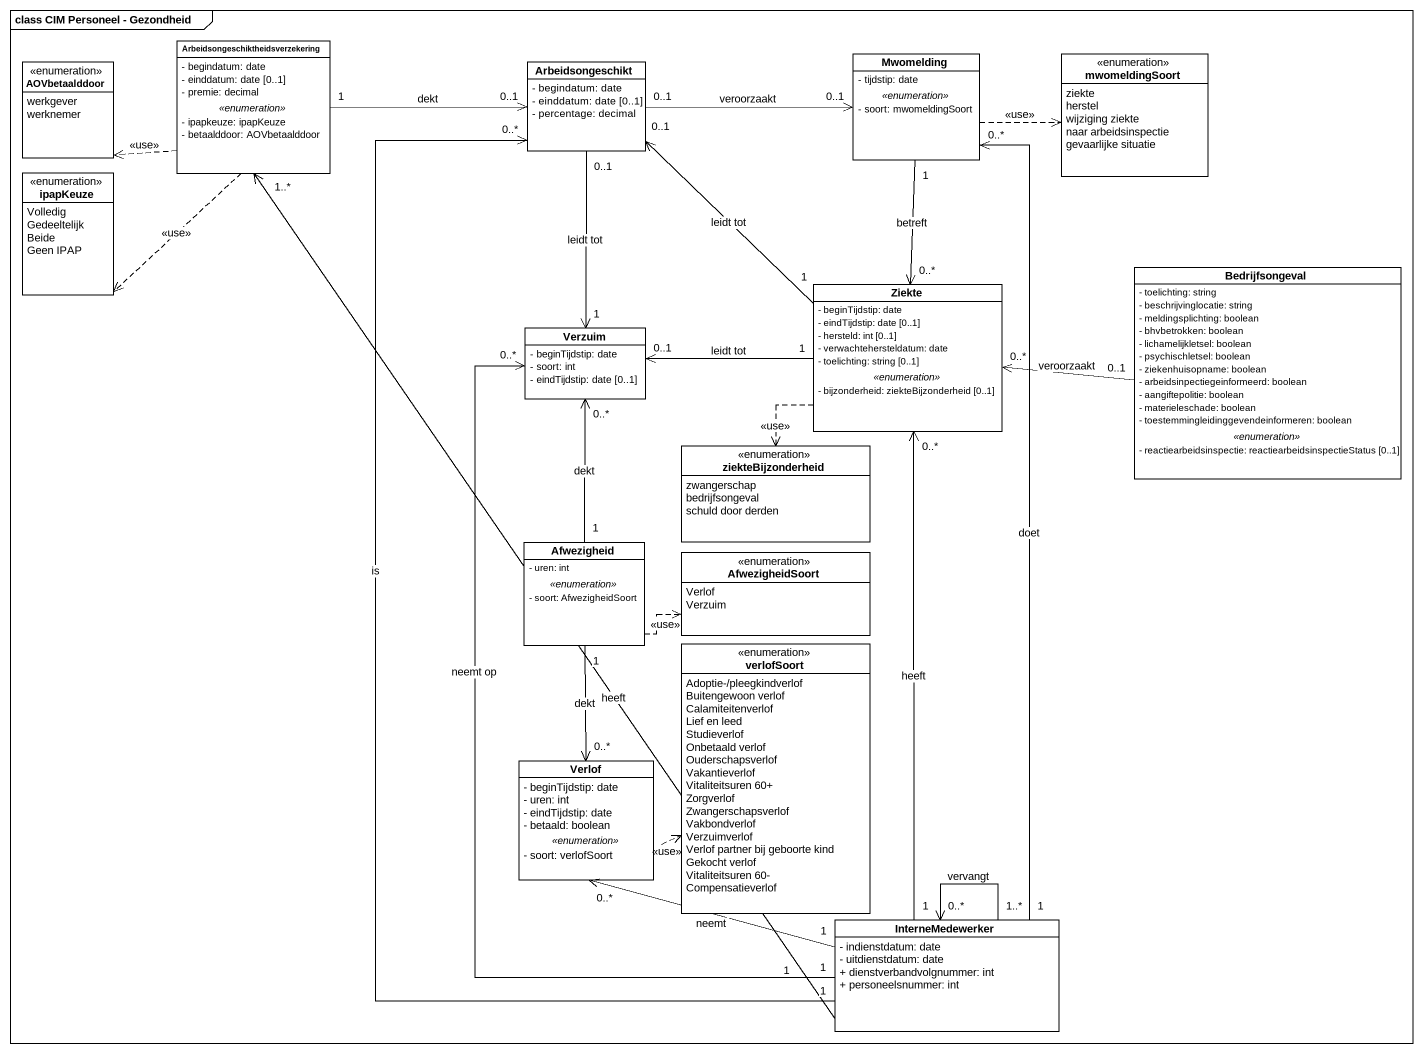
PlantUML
@startuml
mainframe class CIM Personeel - Gezondheid
hide circle
hide empty members
skinparam classAttributeIconSize 0
class "Arbeidsongeschiktheidsverzekering" as Arbeidsongeschiktheidsverzek {
  - begindatum: date
  - einddatum: date [0..1]
  - premie: decimal
  .. <<enumeration>> ..
  - ipapkeuze: ipapKeuze
  - betaalddoor: AOVbetaalddoor
}
class Mwomelding {
  - tijdstip: date
  .. <<enumeration>> ..
  - soort: mwomeldingSoort
}
enum mwomeldingSoort {
  ziekte
  herstel
  wijziging ziekte
  naar arbeidsinspectie
  gevaarlijke situatie
}
enum AOVbetaalddoor {
  werkgever
  werknemer
}
class Arbeidsongeschikt {
  - begindatum: date
  - einddatum: date [0..1]
  - percentage: decimal
}
enum ipapKeuze {
  Volledig
  Gedeeltelijk
  Beide
  Geen IPAP
}
class Ziekte {
  - beginTijdstip: date
  - eindTijdstip: date [0..1]
  - hersteld: int [0..1]
  - verwachtehersteldatum: date
  - toelichting: string [0..1]
  .. <<enumeration>> ..
  - bijzonderheid: ziekteBijzonderheid [0..1]
}
class Bedrijfsongeval {
  - toelichting: string
  - beschrijvinglocatie: string
  - meldingsplichting: boolean
  - bhvbetrokken: boolean
  - lichamelijkletsel: boolean
  - psychischletsel: boolean
  - ziekenhuisopname: boolean
  - arbeidsinpectiegeinformeerd: boolean
  - aangiftepolitie: boolean
  - materieleschade: boolean
  - toestemmingleidinggevendeinformeren: boolean
  .. <<enumeration>> ..
  - reactiearbeidsinspectie: reactiearbeidsinspectieStatus [0..1]
}
class Verzuim {
  - beginTijdstip: date
  - soort: int
  - eindTijdstip: date [0..1]
}
enum ziekteBijzonderheid {
  zwangerschap
  bedrijfsongeval
  schuld door derden
}
class Afwezigheid {
  - uren: int
  .. <<enumeration>> ..
  - soort: AfwezigheidSoort
}
enum AfwezigheidSoort {
  Verlof
  Verzuim
}
enum verlofSoort {
  Adoptie-/pleegkindverlof
  Buitengewoon verlof
  Calamiteitenverlof
  Lief en leed
  Studieverlof
  Onbetaald verlof
  Ouderschapsverlof
  Vakantieverlof
  Vitaliteitsuren 60+
  Zorgverlof
  Zwangerschapsverlof
  Vakbondverlof
  Verzuimverlof
  Verlof partner bij geboorte kind
  Gekocht verlof
  Vitaliteitsuren 60-
  Compensatieverlof
}
class Verlof {
  - beginTijdstip: date
  - uren: int
  - eindTijdstip: date
  - betaald: boolean
  .. <<enumeration>> ..
  - soort: verlofSoort
}
class InterneMedewerker {
  - indienstdatum: date
  - uitdienstdatum: date
  + dienstverbandvolgnummer: int
  + personeelsnummer: int
}
Arbeidsongeschiktheidsverzek .left.> AOVbetaalddoor : <<use>>
Arbeidsongeschiktheidsverzek "1" -right-> "0..1" Arbeidsongeschikt : dekt
Arbeidsongeschiktheidsverzek ..> ipapKeuze : <<use>>
Mwomelding .right.> mwomeldingSoort : <<use>>
Mwomelding "1" --> "0..*" Ziekte : betreft
Arbeidsongeschikt "0..1" -right-> "0..1" Mwomelding : veroorzaakt
Arbeidsongeschikt "0..1" --> "1" Verzuim : leidt tot
Ziekte "1" -up-> "0..1" Arbeidsongeschikt : leidt tot
Ziekte "1" -left-> "0..1" Verzuim : leidt tot
Ziekte ..> ziekteBijzonderheid : <<use>>
Bedrijfsongeval "0..1" -left-> "0..*" Ziekte : veroorzaakt
Afwezigheid "1" -up-> "0..*" Verzuim : dekt
Afwezigheid .right.> AfwezigheidSoort : <<use>>
Afwezigheid "1" --> "0..*" Verlof : dekt
Verlof .right.> verlofSoort : <<use>>
InterneMedewerker "1" -up-> "1..*" Arbeidsongeschiktheidsverzek : heeft
InterneMedewerker "1" -up-> "0..*" Mwomelding : doet
InterneMedewerker "1" -up-> "0..*" Arbeidsongeschikt : is
InterneMedewerker "1" -up-> "0..*" Ziekte : heeft
InterneMedewerker "1" -up-> "0..*" Verzuim : neemt op
InterneMedewerker "1" -left-> "0..*" Verlof : neemt
InterneMedewerker "1..*" --> "0..*" InterneMedewerker : vervangt
@enduml
